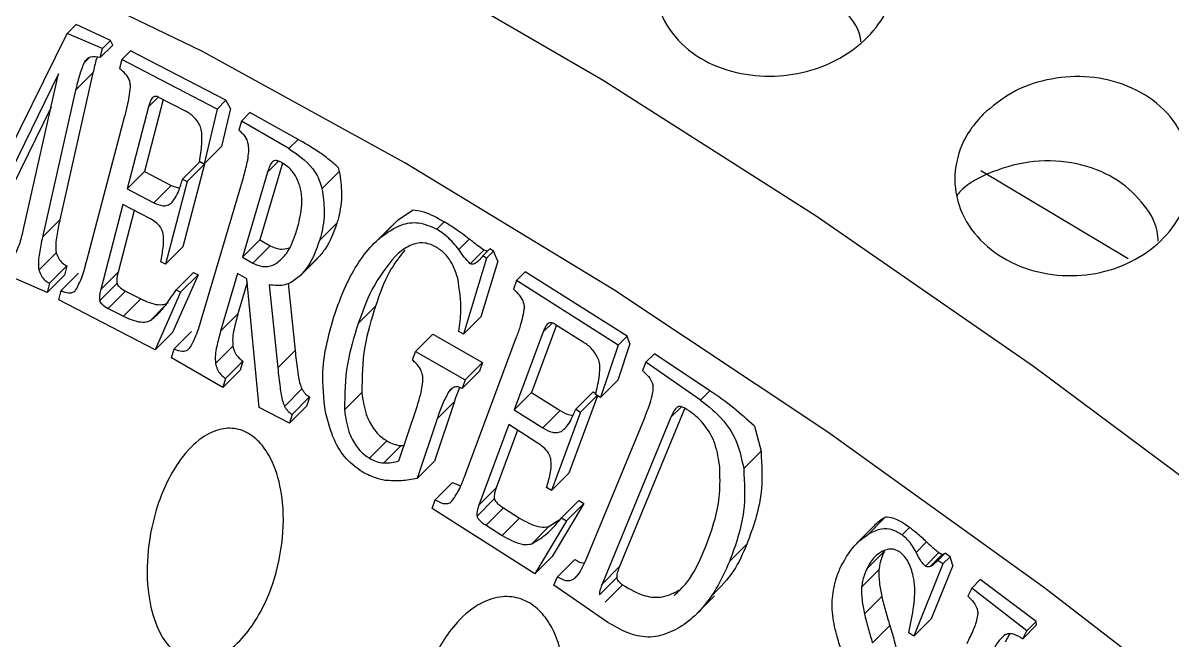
# Model space of a CAD drawing. Extents: x 1076 to 1148, y 508 to 635.
# Drawn here: x 1113.301 to 1113.925, y 556.071 to 556.407 of the extents above; entities that cross this region are included whole.
import ezdxf

# ---------------------------------------------------------------- set-up
doc = ezdxf.new("R2010")
doc.units = 0
doc.header["$MEASUREMENT"] = 0
doc.layers.add('1', color=4, linetype='Continuous')
doc.layers.add('GEOMETRY', color=4, linetype='Continuous', lineweight=25)

# ---------------------------------------------------------------- blocks, each defined once
blk = doc.blocks.new('SUCTION 1235301')
at = {"layer": 'GEOMETRY'}
for p, q in [((-1.45992, 0.35207), (-1.45506, 0.35695)), ((-1.43639, 0.34824), (-1.45506, 0.35695)), ((-1.50319, 0.26431), (-1.45992, 0.35207)), ((-1.44077, 0.34385), (-1.45992, 0.35207)), ((-1.43505, 0.34573), (-1.4419, 0.33887)), ((-1.4419, 0.33887), (-1.44077, 0.34385)), ((-1.43639, 0.34824), (-1.44077, 0.34385)), ((-1.43505, 0.34573), (-1.43639, 0.34824)), ((-1.44792, 0.33882), (-1.45081, 0.33592)), ((-1.43023, 0.33785), (-1.43152, 0.33295)), ((-1.43023, 0.33785), (-1.4255, 0.34259)), ((-1.37849, 0.31097), (-1.43023, 0.33785)), ((-1.37365, 0.31582), (-1.4255, 0.34259)), ((-1.4645, 0.33017), (-1.5135, 0.23023)), ((-1.48358, 0.24571), (-1.4645, 0.33017)), ((-1.44587, 0.33055), (-1.46389, 0.2507)), ((-1.44587, 0.33055), (-1.45529, 0.32112)), ((-1.45529, 0.32112), (-1.47331, 0.24126)), ((-1.4686, 0.31205), (-1.50408, 0.23967)), ((-1.41564, 0.3122), (-1.42735, 0.26757)), ((-1.40768, 0.31609), (-1.41793, 0.27701)), ((-1.41041, 0.31744), (-1.41564, 0.3122)), ((-1.40987, 0.31722), (-1.39579, 0.30997)), ((-1.37849, 0.31097), (-1.37365, 0.31582)), ((-1.37125, 0.31118), (-1.37365, 0.31582)), ((-1.44922, 0.22871), (-1.42861, 0.3073)), ((-1.37849, 0.31097), (-1.38552, 0.2812)), ((-1.37125, 0.31118), (-1.37611, 0.29064)), ((-1.36062, 0.30899), (-1.36528, 0.30432)), ((-1.3345, 0.29449), (-1.36062, 0.30899)), ((-1.36528, 0.30432), (-1.3667, 0.29949)), ((-1.33954, 0.28944), (-1.36528, 0.30432)), ((-1.3345, 0.29449), (-1.33954, 0.28944)), ((-1.37611, 0.29064), (-1.38552, 0.2812)), ((-1.38784, 0.28224), (-1.39726, 0.27281)), ((-1.38535, 0.28101), (-1.39713, 0.2361)), ((-1.38535, 0.28101), (-1.39477, 0.27158)), ((-1.38552, 0.2812), (-1.38802, 0.28242)), ((-1.38784, 0.28224), (-1.38535, 0.28101)), ((-1.34298, 0.28157), (-1.35527, 0.23991)), ((-1.34516, 0.28264), (-1.35104, 0.27675)), ((-1.41793, 0.27701), (-1.42735, 0.26757)), ((-1.41793, 0.27701), (-1.40341, 0.26947)), ((-1.35104, 0.27675), (-1.36469, 0.23048)), ((-1.31208, 0.27704), (-1.3215, 0.26761)), ((-1.31262, 0.27912), (-1.31208, 0.27704)), ((-0.96357, 0.27758), (-0.88364, 0.22974)), ((-1.40341, 0.26947), (-1.41283, 0.26003)), ((-1.39477, 0.27158), (-1.40655, 0.22667)), ((-1.40341, 0.26947), (-1.39882, 0.26798)), ((-1.39726, 0.27281), (-1.39477, 0.27158)), ((-1.38703, 0.19629), (-1.3642, 0.27369)), ((-1.42735, 0.26757), (-1.41283, 0.26003)), ((-1.42958, 0.25908), (-1.44168, 0.21294)), ((-1.42346, 0.25591), (-1.43226, 0.22238)), ((-1.41506, 0.25154), (-1.42958, 0.25908)), ((-1.28014, 0.25074), (-1.27234, 0.25599)), ((-1.46389, 0.2507), (-1.47331, 0.24126)), ((-1.28956, 0.2413), (-1.28014, 0.25074)), ((-1.25907, 0.24562), (-1.25506, 0.24964)), ((-1.31338, 0.24894), (-1.3228, 0.2395)), ((-1.28363, 0.2475), (-1.29305, 0.23807)), ((-1.35527, 0.23991), (-1.36469, 0.23048)), ((-1.35527, 0.23991), (-1.34966, 0.23673)), ((-1.24724, 0.23457), (-1.24151, 0.24031)), ((-1.46578, 0.23288), (-1.4752, 0.22344)), ((-1.39713, 0.2361), (-1.40655, 0.22667)), ((-1.34966, 0.23673), (-1.35908, 0.22729)), ((-1.24092, 0.22694), (-1.23354, 0.23434)), ((-1.23418, 0.23113), (-1.23038, 0.23494)), ((-1.23208, 0.22994), (-1.23418, 0.23113)), ((-1.22832, 0.23371), (-1.23208, 0.22994)), ((-1.22832, 0.23371), (-1.23038, 0.23494)), ((-1.22601, 0.22833), (-1.22832, 0.23371)), ((-1.46014, 0.22572), (-1.46956, 0.21628)), ((-1.46014, 0.22572), (-1.46126, 0.22073)), ((-1.40655, 0.22667), (-1.40904, 0.2279)), ((-1.36469, 0.23048), (-1.35908, 0.22729)), ((-1.33342, 0.22035), (-1.324, 0.22979)), ((-1.32374, 0.23005), (-1.33316, 0.22061)), ((-1.23208, 0.22994), (-1.24458, 0.18867)), ((-1.22601, 0.22833), (-1.23516, 0.19811)), ((-1.47068, 0.21129), (-1.49797, 0.22309)), ((-1.46126, 0.22073), (-1.47068, 0.21129)), ((-1.45374, 0.22172), (-1.46316, 0.21229)), ((-1.43226, 0.22238), (-1.44168, 0.21294)), ((-1.38882, 0.22088), (-1.4026, 0.18959)), ((-1.39132, 0.22209), (-1.40074, 0.21265)), ((-1.38882, 0.22088), (-1.39824, 0.21144)), ((-1.39132, 0.22209), (-1.38882, 0.22088)), ((-1.36732, 0.22156), (-1.37656, 0.19024)), ((-1.3623, 0.2187), (-1.36732, 0.22156)), ((-1.35554, 0.14888), (-1.3623, 0.2187)), ((-1.21578, 0.21772), (-1.21106, 0.22246)), ((-1.15581, 0.18751), (-1.21106, 0.22246)), ((-1.46956, 0.21628), (-1.47068, 0.21129)), ((-1.46444, 0.20738), (-1.46316, 0.21229)), ((-1.43281, 0.21633), (-1.44223, 0.2069)), ((-1.40074, 0.21265), (-1.39824, 0.21144)), ((-1.36211, 0.21674), (-1.36714, 0.19968)), ((-1.3501, 0.21547), (-1.34552, 0.17032)), ((-1.3398, 0.21624), (-1.3361, 0.17975)), ((-1.21578, 0.21772), (-1.21751, 0.21307)), ((-1.16065, 0.18266), (-1.21578, 0.21772)), ((-1.41202, 0.18016), (-1.46444, 0.20738)), ((-1.42812, 0.21205), (-1.43754, 0.20261)), ((-1.41986, 0.20779), (-1.42928, 0.19835)), ((-1.42812, 0.21205), (-1.41986, 0.20779)), ((-1.39824, 0.21144), (-1.41202, 0.18016)), ((-1.43754, 0.20261), (-1.42928, 0.19835)), ((-1.40713, 0.20365), (-1.41452, 0.19625)), ((-1.29239, 0.20385), (-1.30181, 0.19441)), ((-1.36714, 0.19968), (-1.37656, 0.19024)), ((-1.23516, 0.19811), (-1.24458, 0.18867)), ((-1.19407, 0.19353), (-1.20763, 0.157)), ((-1.19655, 0.19468), (-1.20135, 0.18988)), ((-1.19468, 0.19391), (-1.17968, 0.18445)), ((-1.4026, 0.18959), (-1.41202, 0.18016)), ((-1.39233, 0.1901), (-1.40175, 0.18066)), ((-1.26129, 0.18867), (-1.27071, 0.17924)), ((-1.26129, 0.18867), (-1.23427, 0.17327)), ((-1.24458, 0.18867), (-1.24719, 0.19015)), ((-1.20135, 0.18988), (-1.21705, 0.14756)), ((-1.16065, 0.18266), (-1.15581, 0.18751)), ((-1.15421, 0.18331), (-1.15581, 0.18751)), ((-1.36989, 0.18211), (-1.37931, 0.17268)), ((-1.24358, 0.11262), (-1.21592, 0.18716)), ((-1.16065, 0.18266), (-1.17028, 0.1543)), ((-1.15421, 0.18331), (-1.16086, 0.16374)), ((-1.40318, 0.17583), (-1.40175, 0.18066)), ((-1.37536, 0.15974), (-1.40318, 0.17583)), ((-1.3361, 0.17975), (-1.34552, 0.17032)), ((-1.27229, 0.17449), (-1.27071, 0.17924)), ((-1.27071, 0.17924), (-1.24369, 0.16383)), ((-1.14094, 0.17802), (-1.14557, 0.17338)), ((-1.11091, 0.15793), (-1.14094, 0.17802)), ((-1.36594, 0.16918), (-1.37536, 0.15974)), ((-1.36451, 0.17401), (-1.37393, 0.16457)), ((-1.36451, 0.17401), (-1.36594, 0.16918)), ((-1.23585, 0.16852), (-1.24527, 0.15908)), ((-1.23427, 0.17327), (-1.24369, 0.16383)), ((-1.23427, 0.17327), (-1.23585, 0.16852)), ((-1.14557, 0.17338), (-1.14745, 0.16883)), ((-1.11595, 0.15288), (-1.14557, 0.17338)), ((-1.37393, 0.16457), (-1.37536, 0.15974)), ((-1.24369, 0.16383), (-1.24527, 0.15908)), ((-1.16086, 0.16374), (-1.17028, 0.1543)), ((-1.33243, 0.15888), (-1.34184, 0.14944)), ((-1.29987, 0.15697), (-1.30929, 0.14753)), ((-1.25053, 0.15933), (-1.25288, 0.15697)), ((-1.20763, 0.157), (-1.21705, 0.14756)), ((-1.20763, 0.157), (-1.19216, 0.14716)), ((-1.17426, 0.1573), (-1.18368, 0.14787)), ((-1.17426, 0.1573), (-1.17282, 0.15642)), ((-1.11091, 0.15793), (-1.11595, 0.15288)), ((-1.3283, 0.15453), (-1.33772, 0.14509)), ((-1.3283, 0.15453), (-1.32972, 0.1497)), ((-1.24956, 0.15206), (-1.26032, 0.11967)), ((-1.24956, 0.15206), (-1.25897, 0.14262)), ((-1.17179, 0.15522), (-1.18742, 0.1131)), ((-1.17197, 0.15533), (-1.18103, 0.14625)), ((-1.17028, 0.1543), (-1.17293, 0.15591)), ((-1.33914, 0.14026), (-1.35554, 0.14888)), ((-1.32972, 0.1497), (-1.33914, 0.14026)), ((-1.33772, 0.14509), (-1.33914, 0.14026)), ((-1.27969, 0.1198), (-1.27002, 0.1489)), ((-1.21705, 0.14756), (-1.20158, 0.13772)), ((-1.19216, 0.14716), (-1.20158, 0.13772)), ((-1.18103, 0.14625), (-1.19684, 0.10366)), ((-1.18368, 0.14787), (-1.18103, 0.14625)), ((-1.12452, 0.14814), (-1.15991, 0.06236)), ((-1.1264, 0.14906), (-1.13197, 0.14347)), ((-1.25897, 0.14262), (-1.26974, 0.11023)), ((-1.22004, 0.13951), (-1.23628, 0.09575)), ((-1.20457, 0.12967), (-1.22004, 0.13951)), ((-1.18912, 0.13802), (-1.19069, 0.13644)), ((-1.17806, 0.06619), (-1.14641, 0.1429)), ((-1.13197, 0.14347), (-1.16933, 0.05292)), ((-1.08666, 0.13865), (-1.08304, 0.12514)), ((-1.21525, 0.13646), (-1.22686, 0.10519)), ((-1.28619, 0.13067), (-1.29561, 0.12123)), ((-1.27847, 0.1281), (-1.28788, 0.11866)), ((-1.27847, 0.1281), (-1.2769, 0.1282)), ((-1.08304, 0.12514), (-1.09246, 0.1157)), ((-1.26032, 0.11967), (-1.26974, 0.11023)), ((-1.18742, 0.1131), (-1.19684, 0.10366)), ((-1.25054, 0.10808), (-1.25996, 0.09864)), ((-1.25054, 0.10808), (-1.2462, 0.10617)), ((-1.22686, 0.10519), (-1.23628, 0.09575)), ((-1.19684, 0.10366), (-1.19948, 0.10528)), ((-1.26169, 0.09399), (-1.25996, 0.09864)), ((-1.20583, 0.05848), (-1.26169, 0.09399)), ((-1.22785, 0.09929), (-1.23727, 0.08985)), ((-1.22297, 0.09427), (-1.23239, 0.08484)), ((-1.22297, 0.09427), (-1.21417, 0.08871)), ((-1.17929, 0.09669), (-1.19641, 0.06792)), ((-1.18195, 0.09829), (-1.19137, 0.08885)), ((-1.17929, 0.09669), (-1.18871, 0.08726)), ((-1.18195, 0.09829), (-1.17929, 0.09669)), ((-1.21417, 0.08871), (-1.22359, 0.07927)), ((-1.19811, 0.08425), (-1.19227, 0.08793)), ((-1.19137, 0.08885), (-1.18871, 0.08726)), ((-1.0245, 0.0801), (-1.01553, 0.08928)), ((-1.23239, 0.08484), (-1.22359, 0.07927)), ((-1.19811, 0.08425), (-1.20753, 0.07481)), ((-1.18871, 0.08726), (-1.20583, 0.05848)), ((-1.02174, 0.0843), (-1.03116, 0.07486)), ((-1.00238, 0.08359), (-1.00639, 0.07957)), ((-0.99876, 0.07009), (-0.99308, 0.07578)), ((-1.09072, 0.07458), (-1.10014, 0.06514)), ((-1.01604, 0.07082), (-1.02545, 0.06138)), ((-0.99379, 0.06267), (-0.98651, 0.06996)), ((-0.99119, 0.06235), (-0.98457, 0.06899)), ((-0.98693, 0.06577), (-0.98302, 0.06969)), ((-0.98033, 0.06777), (-0.98302, 0.06969)), ((-1.19641, 0.06792), (-1.20583, 0.05848)), ((-1.18422, 0.06628), (-1.19364, 0.05684)), ((-0.98422, 0.06388), (-0.99999, 0.02458)), ((-0.97893, 0.06301), (-0.99057, 0.03402)), ((-0.98422, 0.06388), (-0.98693, 0.06577)), ((-0.98033, 0.06777), (-0.98422, 0.06388)), ((-0.97893, 0.06301), (-0.98033, 0.06777)), ((-1.19552, 0.05229), (-1.19364, 0.05684)), ((-1.18246, 0.05799), (-1.18492, 0.05553)), ((-1.1614, 0.05639), (-1.17082, 0.04695)), ((-1.15991, 0.06236), (-1.16933, 0.05292)), ((-1.01897, 0.06064), (-1.02839, 0.05121)), ((-1.16618, 0.03193), (-1.19552, 0.05229)), ((-1.1582, 0.05244), (-1.16762, 0.043)), ((-0.96854, 0.05069), (-0.97078, 0.04639)), ((-0.96854, 0.05069), (-0.96393, 0.0553)), ((-0.9386, 0.02746), (-0.96854, 0.05069)), ((-0.93356, 0.03252), (-0.96393, 0.0553)), ((-1.11767, 0.03712), (-1.10825, 0.04655)), ((-1.01747, 0.04622), (-1.02689, 0.03678)), ((-0.99057, 0.03402), (-0.99999, 0.02458)), ((-0.9386, 0.02746), (-0.93356, 0.03252)), ((-0.93333, 0.03069), (-0.93356, 0.03252)), ((-1.01305, 0.03036), (-1.02247, 0.02092)), ((-0.99999, 0.02458), (-1.00271, 0.02647)), ((-0.94788, 0.02597), (-0.95044, 0.02136)), ((-0.93333, 0.03069), (-0.94084, 0.02317)), ((-0.94084, 0.02317), (-0.9386, 0.02746))]:
    blk.add_line(p, q, dxfattribs=at)
at = {"layer": 'GEOMETRY', "flags": 128}
for points in [[(-1.49379, 0.49589), (-1.3899, 0.44861), (-1.28128, 0.39206), (-1.16871, 0.32666), (-1.05305, 0.2529), (-0.93513, 0.17132), (-0.81585, 0.08252), (-0.69607, -0.01284), (-0.57669, -0.11404), (-0.45859, -0.22036), (-0.34265, -0.33098), (-0.22971, -0.44511), (-0.12063, -0.56189), (-0.0162, -0.68045)], [(-0.57285, -0.24257), (-0.69092, -0.13908), (-0.80988, -0.04109), (-0.92881, 0.05066), (-1.04682, 0.13548), (-1.163, 0.21271), (-1.27648, 0.28178), (-1.38638, 0.34214), (-1.49187, 0.39335), (-1.59215, 0.43502), (-1.68646, 0.46682), (-1.77407, 0.48852), (-1.85433, 0.49995), (-1.92661, 0.50102), (-1.99038, 0.49173), (-2.04513, 0.47214), (-2.09047, 0.44241), (-2.12604, 0.40276), (-2.15157, 0.35349), (-2.15681, 0.33827)]]:
    blk.add_lwpolyline(points, dxfattribs=at)
at = {"layer": 'GEOMETRY'}
for points, knots in [([(-1.12489, 0.41171), (-1.12009, 0.41579), (-1.1105, 0.42393), (-1.09167, 0.43127), (-1.07127, 0.43425), (-1.04994, 0.43178), (-1.03013, 0.42299), (-1.01537, 0.40805), (-1.00881, 0.38915), (-1.01122, 0.36986), (-1.02091, 0.35317), (-1.03556, 0.34039), (-1.05355, 0.33191), (-1.07372, 0.32809), (-1.0948, 0.32948), (-1.11485, 0.33667), (-1.13106, 0.3497), (-1.14031, 0.36734), (-1.14045, 0.38667), (-1.13369, 0.40195), (-1.12701, 0.40936), (-1.12489, 0.41171)], [0, 0, 0, 0, 0.0468, 0.093501, 0.142793, 0.19776, 0.258158, 0.321085, 0.381962, 0.437516, 0.487703, 0.534753, 0.581388, 0.629981, 0.682343, 0.739449, 0.800777, 0.863515, 0.92294, 0.975566, 1, 1, 1, 1]), ([(-1.02878, 0.34752), (-1.0288, 0.34778), (-1.02926, 0.35376), (-1.03644, 0.36423), (-1.05064, 0.37703), (-1.07203, 0.38479), (-1.09679, 0.38548), (-1.12076, 0.3793), (-1.13282, 0.37051), (-1.13812, 0.36665)], [0, 0, 0, 0, 0.007057, 0.156944, 0.322866, 0.50352, 0.689357, 0.863433, 1, 1, 1, 1]), ([(-1.4419, 0.33887), (-1.44373, 0.33926), (-1.44617, 0.33978), (-1.44909, 0.33838), (-1.45023, 0.3371), (-1.45069, 0.33615), (-1.45081, 0.33592)], [0, 0, 0, 0, 0.561467, 0.749583, 0.939274, 1, 1, 1, 1]), ([(-1.44366, 0.33895), (-1.44375, 0.33871), (-1.44471, 0.33605), (-1.44531, 0.33317), (-1.44587, 0.33055)], [0, 0, 0, 0, 0.090322, 1, 1, 1, 1]), ([(-1.45081, 0.33592), (-1.4517, 0.33358), (-1.45351, 0.32884), (-1.45469, 0.32371), (-1.45529, 0.32112)], [0, 0, 0, 0, 0.494805, 1, 1, 1, 1]), ([(-1.42559, 0.32419), (-1.42567, 0.32483), (-1.42586, 0.32634), (-1.42724, 0.32898), (-1.42924, 0.33116), (-1.43089, 0.33246), (-1.43152, 0.33295)], [0, 0, 0, 0, 0.154415, 0.361498, 0.759734, 1, 1, 1, 1]), ([(-0.96237, 0.3082), (-0.95739, 0.31239), (-0.94742, 0.32075), (-0.92778, 0.32765), (-0.90682, 0.32947), (-0.88576, 0.32529), (-0.8672, 0.31491), (-0.85398, 0.29915), (-0.84831, 0.28024), (-0.8507, 0.26107), (-0.86016, 0.24411), (-0.87505, 0.23094), (-0.89372, 0.22253), (-0.91451, 0.21948), (-0.93562, 0.22224), (-0.95489, 0.23091), (-0.96982, 0.24495), (-0.97806, 0.26287), (-0.97812, 0.28206), (-0.97171, 0.29767), (-0.96482, 0.30544), (-0.96237, 0.3082)], [0, 0, 0, 0, 0.049841, 0.099619, 0.151104, 0.205953, 0.263611, 0.322139, 0.379223, 0.433533, 0.485198, 0.535304, 0.585227, 0.63625, 0.689355, 0.745002, 0.802785, 0.861152, 0.91775, 0.970834, 1, 1, 1, 1]), ([(-1.42559, 0.32419), (-1.42597, 0.32066), (-1.4266, 0.31488), (-1.42805, 0.30942), (-1.42861, 0.3073)], [0, 0, 0, 0, 0.6116638, 1, 1, 1, 1]), ([(-1.41347, 0.31721), (-1.41373, 0.31688), (-1.41438, 0.31605), (-1.41505, 0.31428), (-1.41544, 0.3129), (-1.41564, 0.3122)], [0, 0, 0, 0, 0.2456369, 0.6177549, 1, 1, 1, 1]), ([(-1.40987, 0.31722), (-1.41025, 0.3174), (-1.4111, 0.31779), (-1.41228, 0.31789), (-1.41311, 0.31754), (-1.4134, 0.31727), (-1.41347, 0.31721)], [0, 0, 0, 0, 0.321394, 0.716482, 0.928846, 1, 1, 1, 1]), ([(-1.38779, 0.30199), (-1.38882, 0.30367), (-1.391, 0.30725), (-1.39413, 0.30903), (-1.39579, 0.30997)], [0, 0, 0, 0, 0.468683, 1, 1, 1, 1]), ([(-1.38802, 0.28242), (-1.38752, 0.28554), (-1.38674, 0.29038), (-1.3866, 0.29652), (-1.38701, 0.30003), (-1.38761, 0.30153), (-1.38779, 0.30199)], [0, 0, 0, 0, 0.478851, 0.744526, 0.921455, 1, 1, 1, 1]), ([(-1.3667, 0.29949), (-1.366, 0.2989), (-1.36433, 0.29752), (-1.36243, 0.29476), (-1.36177, 0.29241), (-1.36151, 0.29148)], [0, 0, 0, 0, 0.310963, 0.7303653, 1, 1, 1, 1]), ([(-1.31262, 0.27912), (-1.31426, 0.28059), (-1.31785, 0.28381), (-1.32537, 0.28919), (-1.33086, 0.29237), (-1.3345, 0.29449)], [0, 0, 0, 0, 0.22091, 0.48352, 1, 1, 1, 1]), ([(-1.3642, 0.27369), (-1.36342, 0.27648), (-1.36223, 0.28071), (-1.36132, 0.2864), (-1.36117, 0.28961), (-1.36146, 0.29119), (-1.36151, 0.29148)], [0, 0, 0, 0, 0.486536, 0.737066, 0.951062, 1, 1, 1, 1]), ([(-1.33954, 0.28944), (-1.33492, 0.28642), (-1.32836, 0.28215), (-1.323, 0.27314), (-1.32189, 0.26903), (-1.3215, 0.26761)], [0, 0, 0, 0, 0.609911, 0.864478, 1, 1, 1, 1]), ([(-1.34827, 0.28242), (-1.34858, 0.28207), (-1.3493, 0.28127), (-1.35022, 0.2793), (-1.35073, 0.2777), (-1.35104, 0.27675)], [0, 0, 0, 0, 0.237401, 0.54984, 1, 1, 1, 1]), ([(-1.34328, 0.28179), (-1.34386, 0.28209), (-1.34501, 0.28269), (-1.34654, 0.28305), (-1.34766, 0.28286), (-1.3481, 0.28254), (-1.34827, 0.28242)], [0, 0, 0, 0, 0.354399, 0.710907, 0.889027, 1, 1, 1, 1]), ([(-1.33333, 0.26843), (-1.33407, 0.27058), (-1.33554, 0.27487), (-1.33931, 0.27924), (-1.34208, 0.28102), (-1.34328, 0.28179)], [0, 0, 0, 0, 0.361195, 0.722272, 1, 1, 1, 1]), ([(-0.86731, 0.23914), (-0.86744, 0.24096), (-0.86799, 0.24879), (-0.87593, 0.26125), (-0.89067, 0.27437), (-0.91121, 0.2823), (-0.93465, 0.28372), (-0.95682, 0.27778), (-0.9715, 0.27032), (-0.97626, 0.26462), (-0.97674, 0.26404)], [0, 0, 0, 0, 0.044603, 0.1919412, 0.3477069, 0.510838, 0.6762079, 0.8356937, 0.9833569, 1, 1, 1, 1]), ([(-1.31208, 0.27704), (-1.31149, 0.27306), (-1.31022, 0.26465), (-1.31167, 0.25507), (-1.3131, 0.24993), (-1.31338, 0.24894)], [0, 0, 0, 0, 0.420809, 0.888023, 1, 1, 1, 1]), ([(-1.40293, 0.26035), (-1.40231, 0.26114), (-1.40085, 0.26299), (-1.39889, 0.26721), (-1.39786, 0.27073), (-1.39726, 0.27281)], [0, 0, 0, 0, 0.234001, 0.54956, 1, 1, 1, 1]), ([(-1.3347, 0.24665), (-1.33371, 0.25067), (-1.33209, 0.25722), (-1.33248, 0.26485), (-1.33321, 0.26791), (-1.33333, 0.26843)], [0, 0, 0, 0, 0.568799, 0.926891, 1, 1, 1, 1]), ([(-1.3215, 0.26761), (-1.3209, 0.26362), (-1.31964, 0.25521), (-1.32109, 0.24563), (-1.32252, 0.24049), (-1.3228, 0.2395)], [0, 0, 0, 0, 0.420809, 0.888023, 1, 1, 1, 1]), ([(-1.41283, 0.26003), (-1.41123, 0.25933), (-1.40884, 0.25827), (-1.40547, 0.25849), (-1.40378, 0.25945), (-1.40302, 0.26025), (-1.40293, 0.26035)], [0, 0, 0, 0, 0.482697, 0.72263, 0.964994, 1, 1, 1, 1]), ([(-1.25506, 0.24964), (-1.25893, 0.25176), (-1.26569, 0.25546), (-1.27035, 0.25583), (-1.27234, 0.25599)], [0, 0, 0, 0, 0.573033, 1, 1, 1, 1]), ([(-1.46389, 0.2507), (-1.4645, 0.24786), (-1.46543, 0.24355), (-1.46609, 0.23788), (-1.46615, 0.23471), (-1.46584, 0.23318), (-1.46578, 0.23288)], [0, 0, 0, 0, 0.488387, 0.738524, 0.948747, 1, 1, 1, 1]), ([(-1.40794, 0.24399), (-1.40833, 0.24494), (-1.40927, 0.24724), (-1.41188, 0.24972), (-1.41398, 0.25092), (-1.41506, 0.25154)], [0, 0, 0, 0, 0.252573, 0.617519, 1, 1, 1, 1]), ([(-1.24151, 0.24031), (-1.24401, 0.2422), (-1.24862, 0.24569), (-1.25304, 0.2484), (-1.25506, 0.24964)], [0, 0, 0, 0, 0.5419482, 1, 1, 1, 1]), ([(-1.48888, 0.23036), (-1.48764, 0.23299), (-1.4854, 0.23777), (-1.48414, 0.24324), (-1.48358, 0.24571)], [0, 0, 0, 0, 0.549767, 1, 1, 1, 1]), ([(-1.40904, 0.2279), (-1.40856, 0.23046), (-1.40784, 0.23435), (-1.40732, 0.23981), (-1.40773, 0.24258), (-1.40794, 0.24399)], [0, 0, 0, 0, 0.486627, 0.737713, 1, 1, 1, 1]), ([(-1.34545, 0.22768), (-1.34383, 0.22918), (-1.33967, 0.23305), (-1.33665, 0.24038), (-1.33508, 0.2454), (-1.3347, 0.24665)], [0, 0, 0, 0, 0.324974, 0.833008, 1, 1, 1, 1]), ([(-1.31338, 0.24894), (-1.31517, 0.24404), (-1.3178, 0.23685), (-1.3223, 0.2317), (-1.32374, 0.23005)], [0, 0, 0, 0, 0.680062, 1, 1, 1, 1]), ([(-1.28956, 0.2413), (-1.28598, 0.24389), (-1.27966, 0.24847), (-1.26871, 0.25002), (-1.26236, 0.24712), (-1.25907, 0.24562)], [0, 0, 0, 0, 0.386252, 0.681344, 1, 1, 1, 1]), ([(-1.24724, 0.23457), (-1.2482, 0.23583), (-1.25013, 0.23837), (-1.25403, 0.24225), (-1.25716, 0.24434), (-1.25907, 0.24562)], [0, 0, 0, 0, 0.279545, 0.559086, 1, 1, 1, 1]), ([(-1.47331, 0.24126), (-1.47392, 0.23842), (-1.47485, 0.23412), (-1.4755, 0.22844), (-1.47557, 0.22527), (-1.47526, 0.22374), (-1.4752, 0.22344)], [0, 0, 0, 0, 0.4883865, 0.7385236, 0.9487469, 1, 1, 1, 1]), ([(-1.3228, 0.2395), (-1.32459, 0.23461), (-1.32722, 0.22741), (-1.33172, 0.22226), (-1.33316, 0.22061)], [0, 0, 0, 0, 0.680062, 1, 1, 1, 1]), ([(-1.3144, 0.20003), (-1.31228, 0.20578), (-1.30679, 0.22066), (-1.29752, 0.23428), (-1.29034, 0.24061), (-1.28956, 0.2413)], [0, 0, 0, 0, 0.359354, 0.930077, 1, 1, 1, 1]), ([(-1.25944, 0.236), (-1.26142, 0.23691), (-1.26539, 0.23875), (-1.27245, 0.23782), (-1.27784, 0.23456), (-1.28095, 0.23167), (-1.2818, 0.23088)], [0, 0, 0, 0, 0.257329, 0.51504, 0.866507, 1, 1, 1, 1]), ([(-1.23354, 0.23434), (-1.23461, 0.23509), (-1.23725, 0.23694), (-1.23992, 0.23906), (-1.24151, 0.24031)], [0, 0, 0, 0, 0.407003, 1, 1, 1, 1]), ([(-1.46578, 0.23288), (-1.4654, 0.23177), (-1.46463, 0.22957), (-1.46253, 0.22723), (-1.46095, 0.22623), (-1.46014, 0.22572)], [0, 0, 0, 0, 0.330921, 0.659496, 1, 1, 1, 1]), ([(-1.34966, 0.23673), (-1.34788, 0.23588), (-1.34452, 0.23428), (-1.34104, 0.23514), (-1.3394, 0.23554)], [0, 0, 0, 0, 0.5291251, 1, 1, 1, 1]), ([(-1.27653, 0.23435), (-1.27947, 0.23057), (-1.28625, 0.22182), (-1.29017, 0.21036), (-1.29239, 0.20385)], [0, 0, 0, 0, 0.4322486, 1, 1, 1, 1]), ([(-1.24776, 0.219), (-1.24855, 0.22143), (-1.25014, 0.22631), (-1.25424, 0.23232), (-1.25774, 0.2348), (-1.25944, 0.236)], [0, 0, 0, 0, 0.338409, 0.678303, 1, 1, 1, 1]), ([(-1.24092, 0.22694), (-1.24204, 0.22807), (-1.24432, 0.23036), (-1.24625, 0.23314), (-1.24724, 0.23457)], [0, 0, 0, 0, 0.489175, 1, 1, 1, 1]), ([(-1.23418, 0.23113), (-1.23486, 0.23028), (-1.23624, 0.22858), (-1.23818, 0.22697), (-1.23977, 0.22659), (-1.24049, 0.22672), (-1.24084, 0.2269), (-1.24092, 0.22694)], [0, 0, 0, 0, 0.364563, 0.732254, 0.860068, 0.969355, 1, 1, 1, 1]), ([(-1.23147, 0.23385), (-1.23155, 0.2338), (-1.2318, 0.23367), (-1.2325, 0.2338), (-1.2332, 0.23416), (-1.23354, 0.23434)], [0, 0, 0, 0, 0.207284, 0.617736, 1, 1, 1, 1]), ([(-1.4551, 0.21274), (-1.454, 0.2149), (-1.4515, 0.21981), (-1.45004, 0.22551), (-1.44922, 0.22871)], [0, 0, 0, 0, 0.438888, 1, 1, 1, 1]), ([(-1.35908, 0.22729), (-1.35731, 0.2265), (-1.35377, 0.2249), (-1.34893, 0.22558), (-1.34634, 0.22713), (-1.34545, 0.22768)], [0, 0, 0, 0, 0.393261, 0.789341, 1, 1, 1, 1]), ([(-1.2818, 0.23088), (-1.28627, 0.22525), (-1.29465, 0.21471), (-1.29953, 0.20087), (-1.30181, 0.19441)], [0, 0, 0, 0, 0.533584, 1, 1, 1, 1]), ([(-1.4752, 0.22344), (-1.47482, 0.22234), (-1.47405, 0.22013), (-1.47195, 0.21779), (-1.47037, 0.21679), (-1.46956, 0.21628)], [0, 0, 0, 0, 0.330921, 0.659496, 1, 1, 1, 1]), ([(-1.43226, 0.22238), (-1.43245, 0.22156), (-1.43285, 0.21992), (-1.43306, 0.21782), (-1.43287, 0.21665), (-1.43281, 0.21633)], [0, 0, 0, 0, 0.419976, 0.842975, 1, 1, 1, 1]), ([(-1.33316, 0.22061), (-1.33509, 0.219), (-1.33894, 0.21576), (-1.34502, 0.21474), (-1.34869, 0.21527), (-1.3501, 0.21547)], [0, 0, 0, 0, 0.381072, 0.761545, 1, 1, 1, 1]), ([(-1.24719, 0.19015), (-1.24666, 0.19384), (-1.24529, 0.20338), (-1.24682, 0.21306), (-1.24776, 0.219)], [0, 0, 0, 0, 0.386775, 1, 1, 1, 1]), ([(-1.46316, 0.21229), (-1.46183, 0.21172), (-1.45991, 0.21089), (-1.45726, 0.21107), (-1.45587, 0.21183), (-1.45524, 0.21257), (-1.4551, 0.21274)], [0, 0, 0, 0, 0.487832, 0.709551, 0.933682, 1, 1, 1, 1]), ([(-1.44168, 0.21294), (-1.44187, 0.21213), (-1.44227, 0.21048), (-1.44248, 0.20838), (-1.44229, 0.20721), (-1.44223, 0.2069)], [0, 0, 0, 0, 0.419976, 0.842975, 1, 1, 1, 1]), ([(-1.43281, 0.21633), (-1.43272, 0.21606), (-1.43248, 0.21532), (-1.43095, 0.21359), (-1.42937, 0.21273), (-1.42812, 0.21205)], [0, 0, 0, 0, 0.1130895, 0.3014825, 1, 1, 1, 1]), ([(-1.41452, 0.19625), (-1.41298, 0.19744), (-1.40955, 0.20009), (-1.40514, 0.20601), (-1.40221, 0.21043), (-1.40074, 0.21265)], [0, 0, 0, 0, 0.287666, 0.642088, 1, 1, 1, 1]), ([(-1.21154, 0.2034), (-1.21158, 0.20405), (-1.2117, 0.20558), (-1.21304, 0.20842), (-1.21511, 0.21092), (-1.21685, 0.21248), (-1.21751, 0.21307)], [0, 0, 0, 0, 0.154418, 0.361505, 0.759749, 1, 1, 1, 1]), ([(-1.44223, 0.2069), (-1.44214, 0.20662), (-1.4419, 0.20589), (-1.44037, 0.20416), (-1.43879, 0.20329), (-1.43754, 0.20261)], [0, 0, 0, 0, 0.1130894, 0.3014823, 1, 1, 1, 1]), ([(-1.41986, 0.20779), (-1.41677, 0.20639), (-1.41235, 0.20439), (-1.40719, 0.20467), (-1.40549, 0.2055), (-1.4051, 0.20568)], [0, 0, 0, 0, 0.642245, 0.918012, 1, 1, 1, 1]), ([(-1.3196, 0.14619), (-1.32045, 0.15363), (-1.32259, 0.17218), (-1.31747, 0.1896), (-1.3144, 0.20003)], [0, 0, 0, 0, 0.401414, 1, 1, 1, 1]), ([(-1.29239, 0.20385), (-1.2947, 0.19657), (-1.29945, 0.18165), (-1.29973, 0.16533), (-1.29987, 0.15697)], [0, 0, 0, 0, 0.487477, 1, 1, 1, 1]), ([(-1.21154, 0.2034), (-1.21218, 0.19996), (-1.21323, 0.19434), (-1.21517, 0.18917), (-1.21592, 0.18716)], [0, 0, 0, 0, 0.6116522, 1, 1, 1, 1]), ([(-1.42928, 0.19835), (-1.42619, 0.19695), (-1.42177, 0.19495), (-1.41661, 0.19524), (-1.41491, 0.19606), (-1.41452, 0.19625)], [0, 0, 0, 0, 0.642245, 0.918013, 1, 1, 1, 1]), ([(-1.39282, 0.1818), (-1.3913, 0.1849), (-1.38905, 0.1895), (-1.38753, 0.19462), (-1.38703, 0.19629)], [0, 0, 0, 0, 0.673329, 1, 1, 1, 1]), ([(-1.36714, 0.19968), (-1.3679, 0.19692), (-1.36904, 0.19274), (-1.37014, 0.18682), (-1.36998, 0.1837), (-1.36989, 0.18211)], [0, 0, 0, 0, 0.4883, 0.739152, 1, 1, 1, 1]), ([(-1.30181, 0.19441), (-1.30412, 0.18714), (-1.30887, 0.17222), (-1.30915, 0.15589), (-1.30929, 0.14753)], [0, 0, 0, 0, 0.487477, 1, 1, 1, 1]), ([(-1.19865, 0.19449), (-1.19895, 0.19421), (-1.19971, 0.19349), (-1.20057, 0.19185), (-1.20108, 0.19054), (-1.20135, 0.18988)], [0, 0, 0, 0, 0.245641, 0.617757, 1, 1, 1, 1]), ([(-1.19468, 0.19391), (-1.19509, 0.19415), (-1.196, 0.19468), (-1.19729, 0.19497), (-1.19822, 0.19476), (-1.19856, 0.19454), (-1.19865, 0.19449)], [0, 0, 0, 0, 0.321392, 0.716487, 0.92884, 1, 1, 1, 1]), ([(-1.37656, 0.19024), (-1.37732, 0.18748), (-1.37846, 0.18331), (-1.37956, 0.17739), (-1.3794, 0.17427), (-1.37931, 0.17268)], [0, 0, 0, 0, 0.4883, 0.739152, 1, 1, 1, 1]), ([(-1.40175, 0.18066), (-1.40033, 0.18006), (-1.39816, 0.17915), (-1.39529, 0.17954), (-1.39372, 0.18058), (-1.39307, 0.18147), (-1.39282, 0.1818)], [0, 0, 0, 0, 0.463085, 0.706367, 0.891735, 1, 1, 1, 1]), ([(-1.36989, 0.18211), (-1.36959, 0.18099), (-1.36898, 0.17874), (-1.367, 0.17599), (-1.36538, 0.1747), (-1.36451, 0.17401)], [0, 0, 0, 0, 0.3186078, 0.6357343, 1, 1, 1, 1]), ([(-1.17142, 0.17526), (-1.17244, 0.17708), (-1.1746, 0.18098), (-1.17792, 0.18324), (-1.17968, 0.18445)], [0, 0, 0, 0, 0.468683, 1, 1, 1, 1]), ([(-1.3361, 0.17975), (-1.33568, 0.17625), (-1.33496, 0.17016), (-1.334, 0.16301), (-1.33276, 0.15976), (-1.33243, 0.15888)], [0, 0, 0, 0, 0.495804, 0.863511, 1, 1, 1, 1]), ([(-1.17293, 0.15591), (-1.17218, 0.15891), (-1.17102, 0.16359), (-1.17047, 0.16965), (-1.17069, 0.17319), (-1.17125, 0.17477), (-1.17142, 0.17526)], [0, 0, 0, 0, 0.47885, 0.744525, 0.921454, 1, 1, 1, 1]), ([(-1.37931, 0.17268), (-1.37901, 0.17155), (-1.3784, 0.16931), (-1.37642, 0.16655), (-1.3748, 0.16526), (-1.37393, 0.16457)], [0, 0, 0, 0, 0.318608, 0.635734, 1, 1, 1, 1]), ([(-1.34552, 0.17032), (-1.3451, 0.16682), (-1.34438, 0.16072), (-1.34342, 0.15357), (-1.34218, 0.15032), (-1.34184, 0.14944)], [0, 0, 0, 0, 0.495804, 0.863511, 1, 1, 1, 1]), ([(-1.26688, 0.16642), (-1.26721, 0.16749), (-1.26798, 0.17), (-1.27006, 0.17263), (-1.27167, 0.17397), (-1.27229, 0.17449)], [0, 0, 0, 0, 0.317653, 0.736891, 1, 1, 1, 1]), ([(-1.14745, 0.16883), (-1.14661, 0.1681), (-1.14466, 0.1664), (-1.14249, 0.16359), (-1.14187, 0.16128), (-1.14168, 0.16057)], [0, 0, 0, 0, 0.345077, 0.799485, 1, 1, 1, 1]), ([(-1.27002, 0.1489), (-1.26915, 0.15163), (-1.26784, 0.15576), (-1.26679, 0.16131), (-1.26655, 0.16448), (-1.26682, 0.16607), (-1.26688, 0.16642)], [0, 0, 0, 0, 0.48676, 0.737091, 0.942292, 1, 1, 1, 1]), ([(-1.33243, 0.15888), (-1.33212, 0.15838), (-1.33151, 0.15739), (-1.33019, 0.15578), (-1.32903, 0.15501), (-1.3283, 0.15453)], [0, 0, 0, 0, 0.27131, 0.542849, 1, 1, 1, 1]), ([(-1.29987, 0.15697), (-1.29929, 0.15293), (-1.29828, 0.14582), (-1.29377, 0.13699), (-1.28939, 0.13266), (-1.2867, 0.13099), (-1.28619, 0.13067)], [0, 0, 0, 0, 0.369042, 0.650794, 0.932961, 1, 1, 1, 1]), ([(-1.25288, 0.15697), (-1.25405, 0.15472), (-1.25642, 0.15018), (-1.25812, 0.14516), (-1.25897, 0.14262)], [0, 0, 0, 0, 0.49528, 1, 1, 1, 1]), ([(-1.24527, 0.15908), (-1.24614, 0.15949), (-1.24761, 0.16016), (-1.24978, 0.15992), (-1.25154, 0.15888), (-1.25242, 0.15763), (-1.25288, 0.15697)], [0, 0, 0, 0, 0.32037, 0.535543, 0.751194, 1, 1, 1, 1]), ([(-1.24679, 0.1596), (-1.2468, 0.15958), (-1.24795, 0.15723), (-1.24875, 0.15464), (-1.24956, 0.15206)], [0, 0, 0, 0, 0.0081874, 1, 1, 1, 1]), ([(-1.14641, 0.1429), (-1.14532, 0.14564), (-1.14356, 0.15002), (-1.142, 0.1556), (-1.14148, 0.15882), (-1.14164, 0.16021), (-1.14168, 0.16057)], [0, 0, 0, 0, 0.489563, 0.781303, 0.943047, 1, 1, 1, 1]), ([(-1.08666, 0.13865), (-1.0904, 0.14204), (-1.09847, 0.14938), (-1.10656, 0.15494), (-1.11091, 0.15793)], [0, 0, 0, 0, 0.4621132, 1, 1, 1, 1]), ([(-1.11595, 0.15288), (-1.11156, 0.14944), (-1.10362, 0.14325), (-1.09542, 0.12977), (-1.09342, 0.12027), (-1.09246, 0.1157)], [0, 0, 0, 0, 0.392188, 0.707792, 1, 1, 1, 1]), ([(-1.34184, 0.14944), (-1.34154, 0.14895), (-1.34093, 0.14795), (-1.33961, 0.14634), (-1.33845, 0.14557), (-1.33772, 0.14509)], [0, 0, 0, 0, 0.27131, 0.542849, 1, 1, 1, 1]), ([(-1.29965, 0.1138), (-1.30264, 0.11597), (-1.30864, 0.12033), (-1.31576, 0.13173), (-1.31824, 0.14106), (-1.3196, 0.14619)], [0, 0, 0, 0, 0.31007, 0.620555, 1, 1, 1, 1]), ([(-1.30929, 0.14753), (-1.30871, 0.14349), (-1.3077, 0.13638), (-1.30319, 0.12755), (-1.29881, 0.12323), (-1.29612, 0.12155), (-1.29561, 0.12123)], [0, 0, 0, 0, 0.3690417, 0.6507939, 0.9329608, 1, 1, 1, 1]), ([(-1.19216, 0.14716), (-1.19045, 0.14613), (-1.18817, 0.14476), (-1.18571, 0.14471), (-1.18509, 0.1447)], [0, 0, 0, 0, 0.748137, 1, 1, 1, 1]), ([(-1.19069, 0.13644), (-1.18996, 0.13712), (-1.18825, 0.13872), (-1.18583, 0.14259), (-1.18447, 0.14591), (-1.18368, 0.14787)], [0, 0, 0, 0, 0.234001, 0.549564, 1, 1, 1, 1]), ([(-1.12826, 0.14913), (-1.12864, 0.14884), (-1.12954, 0.14819), (-1.13077, 0.14619), (-1.13151, 0.14452), (-1.13197, 0.14347)], [0, 0, 0, 0, 0.224469, 0.517359, 1, 1, 1, 1]), ([(-1.12215, 0.14699), (-1.12365, 0.14798), (-1.12546, 0.14918), (-1.12764, 0.14936), (-1.1281, 0.14918), (-1.12826, 0.14913)], [0, 0, 0, 0, 0.770894, 0.924784, 1, 1, 1, 1]), ([(-1.10544, 0.11634), (-1.10604, 0.12053), (-1.10726, 0.12892), (-1.11319, 0.13946), (-1.11882, 0.14469), (-1.12182, 0.14676), (-1.12215, 0.14699)], [0, 0, 0, 0, 0.333168, 0.6688325, 0.964175, 1, 1, 1, 1]), ([(-1.39794, 0.0137), (-1.40066, 0.01573), (-1.40609, 0.01978), (-1.41237, 0.03153), (-1.41671, 0.04892), (-1.41669, 0.07173), (-1.41117, 0.09756), (-1.40085, 0.11898), (-1.38799, 0.13242), (-1.37686, 0.13769), (-1.36683, 0.13769), (-1.35822, 0.13333), (-1.3513, 0.12538), (-1.34553, 0.11334), (-1.34181, 0.09485), (-1.34287, 0.07112), (-1.34999, 0.04523), (-1.36172, 0.02523), (-1.37514, 0.014), (-1.38583, 0.01051), (-1.39336, 0.01139), (-1.397, 0.01322), (-1.39794, 0.0137)], [0, 0, 0, 0, 0.034754, 0.069336, 0.118701, 0.187808, 0.259046, 0.34557, 0.401728, 0.444534, 0.479279, 0.514165, 0.546055, 0.579986, 0.632521, 0.704563, 0.778479, 0.865735, 0.916544, 0.956137, 0.988629, 1, 1, 1, 1]), ([(-1.20158, 0.13772), (-1.19987, 0.13677), (-1.19731, 0.13534), (-1.19361, 0.13501), (-1.19169, 0.13569), (-1.1908, 0.13636), (-1.19069, 0.13644)], [0, 0, 0, 0, 0.482697, 0.722628, 0.964991, 1, 1, 1, 1]), ([(-1.28619, 0.13067), (-1.28497, 0.13), (-1.28249, 0.12864), (-1.27982, 0.12828), (-1.27847, 0.1281)], [0, 0, 0, 0, 0.49095, 1, 1, 1, 1]), ([(-1.19725, 0.12105), (-1.19761, 0.12204), (-1.19849, 0.12447), (-1.2012, 0.12735), (-1.20343, 0.12888), (-1.20457, 0.12967)], [0, 0, 0, 0, 0.252573, 0.617517, 1, 1, 1, 1]), ([(-1.08304, 0.12514), (-1.08262, 0.11724), (-1.08166, 0.09944), (-1.08748, 0.08346), (-1.09072, 0.07458)], [0, 0, 0, 0, 0.443844, 1, 1, 1, 1]), ([(-1.29561, 0.12123), (-1.29439, 0.12056), (-1.29191, 0.1192), (-1.28924, 0.11885), (-1.28788, 0.11866)], [0, 0, 0, 0, 0.49095, 1, 1, 1, 1]), ([(-1.28788, 0.11866), (-1.28651, 0.1187), (-1.28375, 0.11877), (-1.28105, 0.11945), (-1.27969, 0.1198)], [0, 0, 0, 0, 0.496115, 1, 1, 1, 1]), ([(-1.19948, 0.10528), (-1.1988, 0.10774), (-1.19776, 0.11147), (-1.19683, 0.1168), (-1.19711, 0.11961), (-1.19725, 0.12105)], [0, 0, 0, 0, 0.486627, 0.737713, 1, 1, 1, 1]), ([(-1.2872, 0.10924), (-1.28879, 0.10957), (-1.29306, 0.11044), (-1.2971, 0.1125), (-1.29965, 0.1138)], [0, 0, 0, 0, 0.3710528, 1, 1, 1, 1]), ([(-1.25106, 0.09776), (-1.24971, 0.09971), (-1.24664, 0.10417), (-1.24468, 0.10959), (-1.24358, 0.11262)], [0, 0, 0, 0, 0.4388885, 1, 1, 1, 1]), ([(-1.11333, 0.07252), (-1.11141, 0.0777), (-1.10794, 0.08705), (-1.10507, 0.10192), (-1.10531, 0.11148), (-1.10544, 0.11634)], [0, 0, 0, 0, 0.378806, 0.683612, 1, 1, 1, 1]), ([(-1.09246, 0.1157), (-1.09204, 0.1078), (-1.09108, 0.09001), (-1.0969, 0.07403), (-1.10014, 0.06514)], [0, 0, 0, 0, 0.443844, 1, 1, 1, 1]), ([(-1.26974, 0.11023), (-1.27262, 0.10971), (-1.27841, 0.10866), (-1.28426, 0.10905), (-1.2872, 0.10924)], [0, 0, 0, 0, 0.496752, 1, 1, 1, 1]), ([(-1.22686, 0.10519), (-1.22713, 0.10441), (-1.22766, 0.10285), (-1.22803, 0.1008), (-1.22789, 0.09961), (-1.22785, 0.09929)], [0, 0, 0, 0, 0.419976, 0.842975, 1, 1, 1, 1]), ([(-1.25996, 0.09864), (-1.25854, 0.09786), (-1.25647, 0.09672), (-1.25354, 0.09646), (-1.25196, 0.09698), (-1.25122, 0.09761), (-1.25106, 0.09776)], [0, 0, 0, 0, 0.487832, 0.709551, 0.933682, 1, 1, 1, 1]), ([(-1.23628, 0.09575), (-1.23655, 0.09497), (-1.23708, 0.09341), (-1.23745, 0.09136), (-1.23731, 0.09017), (-1.23727, 0.08985)], [0, 0, 0, 0, 0.419976, 0.842975, 1, 1, 1, 1]), ([(-1.22785, 0.09929), (-1.22777, 0.099), (-1.22755, 0.09823), (-1.22654, 0.09696), (-1.22498, 0.0956), (-1.22364, 0.09472), (-1.22297, 0.09427)], [0, 0, 0, 0, 0.112347, 0.299684, 0.645892, 1, 1, 1, 1]), ([(-1.23727, 0.08985), (-1.23719, 0.08956), (-1.23697, 0.0888), (-1.23596, 0.08752), (-1.23439, 0.08616), (-1.23306, 0.08528), (-1.23239, 0.08484)], [0, 0, 0, 0, 0.112347, 0.299684, 0.645893, 1, 1, 1, 1]), ([(-1.21417, 0.08871), (-1.21086, 0.08682), (-1.20614, 0.08412), (-1.20047, 0.08358), (-1.19855, 0.08412), (-1.19811, 0.08425)], [0, 0, 0, 0, 0.642245, 0.918012, 1, 1, 1, 1]), ([(-1.20753, 0.07481), (-1.20535, 0.07605), (-1.19931, 0.0795), (-1.19447, 0.0852), (-1.19137, 0.08885)], [0, 0, 0, 0, 0.359665, 1, 1, 1, 1]), ([(-1.02168, 0.08425), (-1.02161, 0.08436), (-1.02004, 0.08666), (-1.01773, 0.08799), (-1.01554, 0.08926)], [0, 0, 0, 0, 0.048426, 1, 1, 1, 1]), ([(-1.00238, 0.08359), (-1.00393, 0.08465), (-1.00693, 0.0867), (-1.01178, 0.08913), (-1.01411, 0.08922), (-1.01552, 0.08928)], [0, 0, 0, 0, 0.299089, 0.574336, 1, 1, 1, 1]), ([(-1.00639, 0.07957), (-1.00815, 0.08063), (-1.0117, 0.08275), (-1.01825, 0.08317), (-1.02225, 0.08121), (-1.0245, 0.0801)], [0, 0, 0, 0, 0.302975, 0.607293, 1, 1, 1, 1]), ([(-0.99308, 0.07578), (-0.99482, 0.07739), (-0.99789, 0.08024), (-1.00102, 0.08257), (-1.00238, 0.08359)], [0, 0, 0, 0, 0.56502, 1, 1, 1, 1]), ([(-1.22359, 0.07927), (-1.22028, 0.07739), (-1.21556, 0.07469), (-1.20989, 0.07414), (-1.20797, 0.07469), (-1.20753, 0.07481)], [0, 0, 0, 0, 0.642245, 0.918013, 1, 1, 1, 1]), ([(-1.03947, 0.06278), (-1.0369, 0.06728), (-1.03287, 0.07432), (-1.02672, 0.07857), (-1.0245, 0.0801)], [0, 0, 0, 0, 0.6397324, 1, 1, 1, 1]), ([(-0.99876, 0.07009), (-0.99944, 0.07136), (-1.00078, 0.07382), (-1.00334, 0.07708), (-1.00536, 0.07873), (-1.00639, 0.07957)], [0, 0, 0, 0, 0.341033, 0.664922, 1, 1, 1, 1]), ([(-0.98651, 0.06996), (-0.98694, 0.07028), (-0.98794, 0.07105), (-0.99015, 0.07301), (-0.9919, 0.07466), (-0.99308, 0.07578)], [0, 0, 0, 0, 0.191633, 0.450202, 1, 1, 1, 1]), ([(-1.13026, 0.04668), (-1.12784, 0.04894), (-1.12053, 0.05574), (-1.11621, 0.06581), (-1.11333, 0.07252)], [0, 0, 0, 0, 0.3323392, 1, 1, 1, 1]), ([(-1.09072, 0.07458), (-1.0929, 0.0695), (-1.09747, 0.05887), (-1.10506, 0.05126), (-1.10903, 0.04729)], [0, 0, 0, 0, 0.477735, 1, 1, 1, 1]), ([(-1.01705, 0.07077), (-1.01853, 0.06985), (-1.02101, 0.0683), (-1.02366, 0.06482), (-1.02485, 0.06254), (-1.02545, 0.06138)], [0, 0, 0, 0, 0.423267, 0.707753, 1, 1, 1, 1]), ([(-1.01604, 0.07082), (-1.01659, 0.06954), (-1.01756, 0.06731), (-1.01853, 0.06387), (-1.01882, 0.06173), (-1.01897, 0.06064)], [0, 0, 0, 0, 0.40226, 0.69894, 1, 1, 1, 1]), ([(-1.00749, 0.07013), (-1.00847, 0.0707), (-1.01045, 0.07185), (-1.01386, 0.072), (-1.01595, 0.07119), (-1.01705, 0.07077)], [0, 0, 0, 0, 0.321659, 0.643618, 1, 1, 1, 1]), ([(-1.00032, 0.05698), (-1.0007, 0.0584), (-1.00172, 0.06228), (-1.00403, 0.06714), (-1.00666, 0.06941), (-1.00749, 0.07013)], [0, 0, 0, 0, 0.284544, 0.773304, 1, 1, 1, 1]), ([(-0.99379, 0.06267), (-0.99456, 0.06348), (-0.99659, 0.0656), (-0.99793, 0.06838), (-0.99876, 0.07009)], [0, 0, 0, 0, 0.380755, 1, 1, 1, 1]), ([(-0.98457, 0.06899), (-0.98489, 0.06908), (-0.98546, 0.06924), (-0.9862, 0.06974), (-0.98651, 0.06996)], [0, 0, 0, 0, 0.5662284, 1, 1, 1, 1]), ([(-0.98302, 0.06969), (-0.98326, 0.06943), (-0.98362, 0.06902), (-0.98433, 0.06899), (-0.98457, 0.06899)], [0, 0, 0, 0, 0.658909, 1, 1, 1, 1]), ([(-1.18492, 0.05552), (-1.18415, 0.05618), (-1.18224, 0.05779), (-1.18007, 0.06162), (-1.17874, 0.06465), (-1.17806, 0.06619)], [0, 0, 0, 0, 0.249504, 0.619978, 1, 1, 1, 1]), ([(-1.18422, 0.06628), (-1.18276, 0.06539), (-1.18104, 0.06433), (-1.1792, 0.06432), (-1.17892, 0.06432)], [0, 0, 0, 0, 0.847026, 1, 1, 1, 1]), ([(-1.10014, 0.06514), (-1.1024, 0.06018), (-1.10832, 0.04724), (-1.11856, 0.03497), (-1.12678, 0.02968), (-1.12835, 0.02867)], [0, 0, 0, 0, 0.334276, 0.872972, 1, 1, 1, 1]), ([(-1.04429, 0.04527), (-1.04373, 0.0491), (-1.04283, 0.05528), (-1.0404, 0.06071), (-1.03947, 0.06278)], [0, 0, 0, 0, 0.619093, 1, 1, 1, 1]), ([(-0.99119, 0.06235), (-0.99159, 0.06225), (-0.99229, 0.06207), (-0.9932, 0.0623), (-0.99364, 0.06257), (-0.99379, 0.06267)], [0, 0, 0, 0, 0.452769, 0.811704, 1, 1, 1, 1]), ([(-0.98693, 0.06577), (-0.98759, 0.06513), (-0.98858, 0.06416), (-0.98998, 0.06296), (-0.99079, 0.06255), (-0.99119, 0.06235)], [0, 0, 0, 0, 0.4954318, 0.7457096, 1, 1, 1, 1]), ([(-1.19364, 0.05684), (-1.19218, 0.05605), (-1.18998, 0.05485), (-1.18689, 0.05462), (-1.18553, 0.05524), (-1.18492, 0.05552)], [0, 0, 0, 0, 0.516238, 0.781837, 1, 1, 1, 1]), ([(-1.15991, 0.06236), (-1.16027, 0.06144), (-1.16081, 0.06004), (-1.16136, 0.05804), (-1.16139, 0.05695), (-1.1614, 0.05639)], [0, 0, 0, 0, 0.489146, 0.740188, 1, 1, 1, 1]), ([(-1.1614, 0.05639), (-1.16134, 0.0561), (-1.1612, 0.05541), (-1.1605, 0.05437), (-1.15947, 0.05334), (-1.15863, 0.05274), (-1.1582, 0.05244)], [0, 0, 0, 0, 0.154284, 0.376175, 0.683602, 1, 1, 1, 1]), ([(-1.02545, 0.06138), (-1.02601, 0.0601), (-1.02698, 0.05787), (-1.02795, 0.05444), (-1.02824, 0.05229), (-1.02839, 0.05121)], [0, 0, 0, 0, 0.40226, 0.69894, 1, 1, 1, 1]), ([(-1.01897, 0.06064), (-1.01899, 0.05827), (-1.01902, 0.05343), (-1.018, 0.04865), (-1.01747, 0.04622)], [0, 0, 0, 0, 0.489375, 1, 1, 1, 1]), ([(-1.00271, 0.02647), (-1.00174, 0.03133), (-0.99996, 0.04033), (-0.99916, 0.0508), (-1.00014, 0.05604), (-1.00032, 0.05698)], [0, 0, 0, 0, 0.490434, 0.908742, 1, 1, 1, 1]), ([(-1.16933, 0.05292), (-1.16969, 0.052), (-1.17023, 0.05061), (-1.17078, 0.0486), (-1.17081, 0.04751), (-1.17082, 0.04695)], [0, 0, 0, 0, 0.489146, 0.740188, 1, 1, 1, 1]), ([(-1.1582, 0.05244), (-1.1542, 0.0501), (-1.14732, 0.04609), (-1.13601, 0.04511), (-1.13, 0.04829), (-1.12683, 0.04997)], [0, 0, 0, 0, 0.39728, 0.682249, 1, 1, 1, 1]), ([(-1.02839, 0.05121), (-1.02841, 0.04883), (-1.02844, 0.04399), (-1.02741, 0.03922), (-1.02689, 0.03678)], [0, 0, 0, 0, 0.4893755, 1, 1, 1, 1]), ([(-1.2527, -0.07398), (-1.25551, -0.07165), (-1.26112, -0.06699), (-1.26728, -0.05459), (-1.27109, -0.0368), (-1.26999, -0.01414), (-1.26284, 0.01088), (-1.25075, 0.03094), (-1.23633, 0.04277), (-1.22415, 0.04669), (-1.21342, 0.04553), (-1.20442, 0.0402), (-1.1974, 0.0315), (-1.19183, 0.01889), (-1.18876, 0.00012), (-1.19106, -0.0233), (-1.19993, -0.04818), (-1.21343, -0.06669), (-1.22831, -0.07631), (-1.2399, -0.07855), (-1.24791, -0.0768), (-1.25171, -0.07456), (-1.2527, -0.07398)], [0, 0, 0, 0, 0.034754, 0.069336, 0.118701, 0.187808, 0.259046, 0.34557, 0.401728, 0.444534, 0.479279, 0.514165, 0.546055, 0.579986, 0.632521, 0.704563, 0.778479, 0.865735, 0.916544, 0.956137, 0.988629, 1, 1, 1, 1]), ([(-1.04278, 0.02841), (-1.04356, 0.03241), (-1.04465, 0.03803), (-1.04437, 0.04365), (-1.04429, 0.04527)], [0, 0, 0, 0, 0.710785, 1, 1, 1, 1]), ([(-1.01747, 0.04622), (-1.01681, 0.04355), (-1.01548, 0.03822), (-1.01386, 0.03298), (-1.01305, 0.03036)], [0, 0, 0, 0, 0.49934, 1, 1, 1, 1]), ([(-0.97078, 0.04639), (-0.96997, 0.04561), (-0.96805, 0.04373), (-0.96601, 0.04068), (-0.96531, 0.03795), (-0.9653, 0.03686), (-0.9653, 0.03658)], [0, 0, 0, 0, 0.302612, 0.721791, 0.930414, 1, 1, 1, 1]), ([(-1.12835, 0.02867), (-1.1318, 0.02703), (-1.13872, 0.02376), (-1.15224, 0.0241), (-1.16096, 0.029), (-1.16618, 0.03193)], [0, 0, 0, 0, 0.285753, 0.572139, 1, 1, 1, 1]), ([(-1.02689, 0.03678), (-1.02623, 0.03412), (-1.0249, 0.02879), (-1.02328, 0.02355), (-1.02247, 0.02092)], [0, 0, 0, 0, 0.4993401, 1, 1, 1, 1]), ([(-0.97112, 0.02066), (-0.96991, 0.02312), (-0.96767, 0.02766), (-0.96558, 0.03306), (-0.96534, 0.03605), (-0.9653, 0.03658)], [0, 0, 0, 0, 0.49266, 0.90986, 1, 1, 1, 1]), ([(-1.0378, 0.01156), (-1.03867, 0.01435), (-1.04043, 0.01994), (-1.042, 0.02559), (-1.04278, 0.02841)], [0, 0, 0, 0, 0.499868, 1, 1, 1, 1]), ([(-1.01305, 0.03036), (-1.0121, 0.02718), (-1.0102, 0.02079), (-1.00886, 0.01424), (-1.0082, 0.01096)], [0, 0, 0, 0, 0.498761, 1, 1, 1, 1]), ([(-0.95022, 0.0255), (-0.95125, 0.02464), (-0.95384, 0.02249), (-0.95678, 0.01756), (-0.95883, 0.01381), (-0.95986, 0.01192)], [0, 0, 0, 0, 0.247974, 0.621856, 1, 1, 1, 1]), ([(-0.95022, 0.0255), (-0.94958, 0.02573), (-0.94811, 0.02625), (-0.94475, 0.02563), (-0.9424, 0.02415), (-0.94084, 0.02317)], [0, 0, 0, 0, 0.207986, 0.476711, 1, 1, 1, 1])]:
    blk.add_open_spline(points, degree=3, knots=knots, dxfattribs=at)
blk = doc.blocks.new('2026 TX')
at = {"layer": '1', "color": 3}
for points, knots in [([(43.2064, 35.30557), (42.83168, 35.64893), (42.08224, 36.33563), (40.9708, 37.3882), (39.8708, 38.45589), (38.78298, 39.53797), (38.07023, 40.27051), (37.71386, 40.63678)], [0, 0, 0, 0, 0.2000003, 0.4000016, 0.6000024, 0.8000017, 1, 1, 1, 1]), ([(37.71333, 37.71364), (38.0546, 37.3744), (38.73714, 36.69591), (39.77371, 35.69292), (40.81787, 34.70071), (41.52059, 34.05084), (41.87194, 33.7259)], [0, 0, 0, 0, 0.25, 0.500002, 0.750002, 1, 1, 1, 1])]:
    blk.add_open_spline(points, degree=3, knots=knots, dxfattribs=at)
blk.add_blockref('SUCTION 1235301', (39.02225, 36.25517), dxfattribs=at)

msp = doc.modelspace()

# ---------------------------------------------------------------- block references
at = {"layer": '1'}
msp.add_blockref('2026 TX', (1075.76246, 519.79368), dxfattribs=at)

doc.saveas('drawing.dxf')
